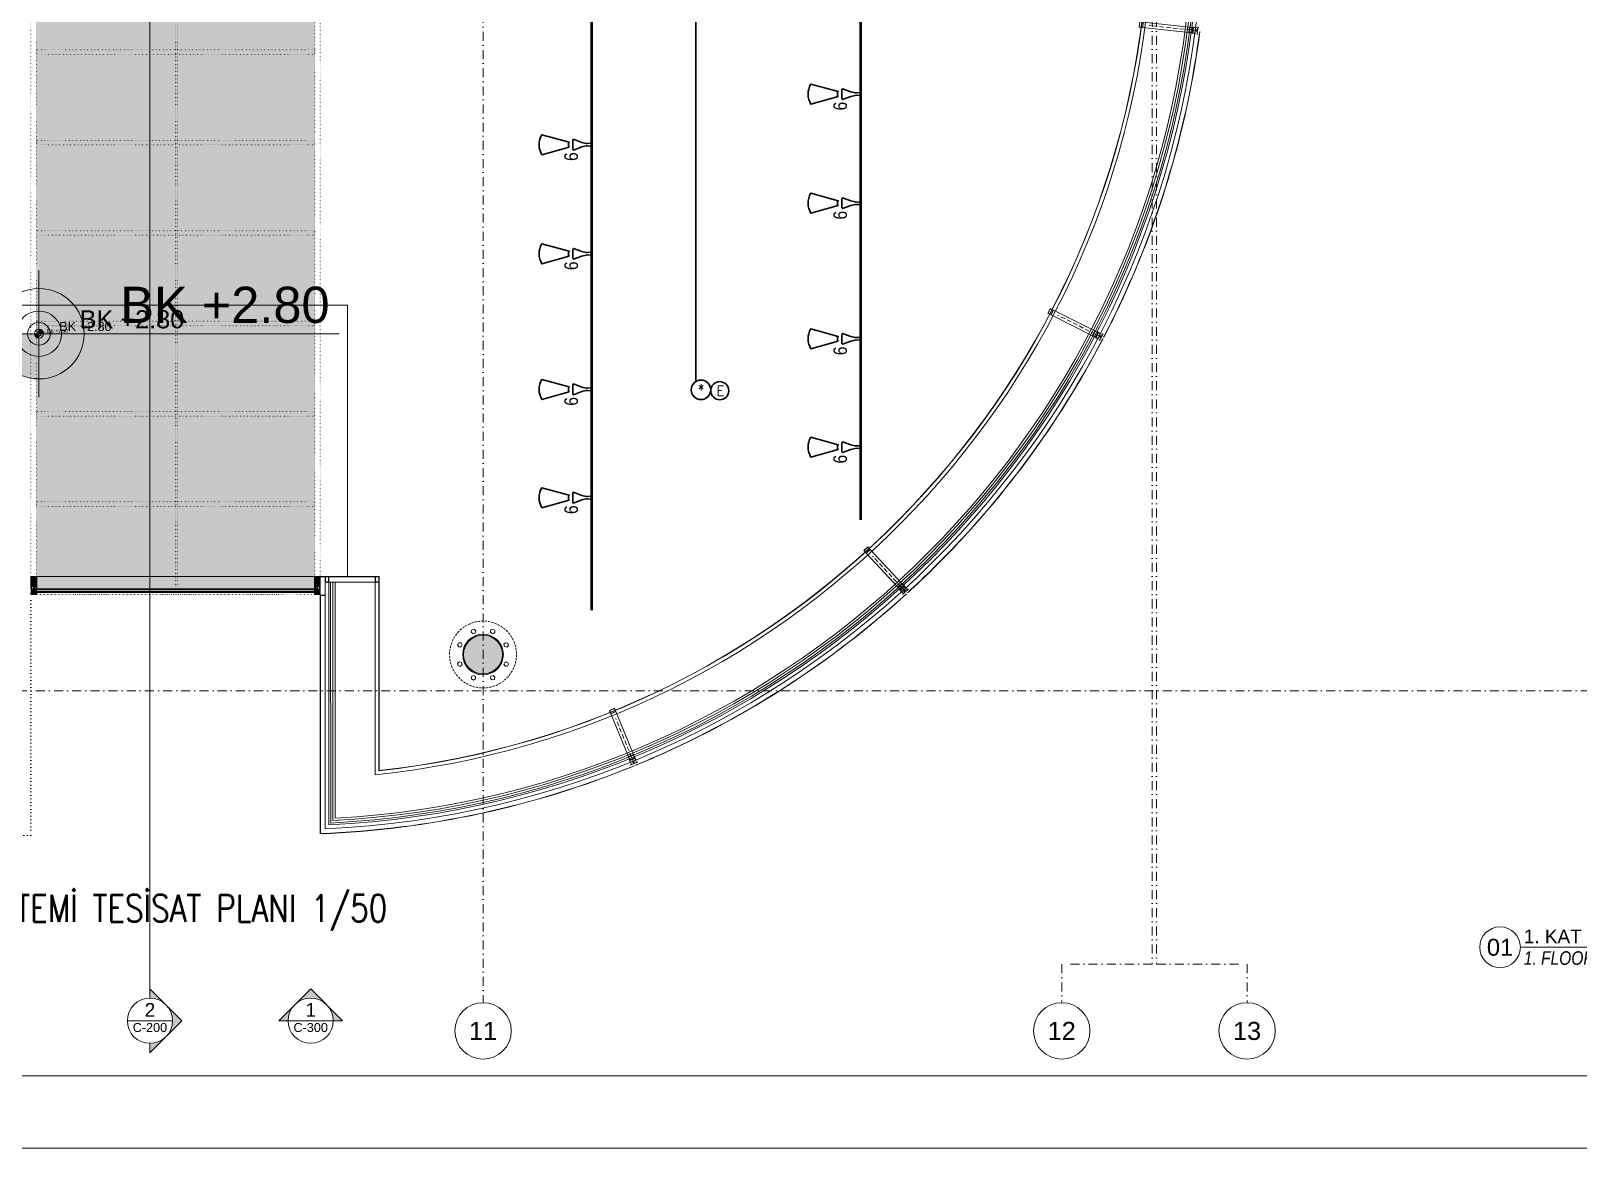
# Model space of a CAD drawing. Extents: x -9058 to 11890, y 0 to 7444.
# Drawn here: x 8615 to 10326, y 0 to 1236 of the extents above; entities that cross this region are included whole.
import ezdxf
from ezdxf.enums import TextEntityAlignment as Align

# ---------------------------------------------------------------- set-up
doc = ezdxf.new("R2010")
doc.units = 0
doc.header["$LTSCALE"] = 10
doc.header["$MEASUREMENT"] = 0
doc.header["$PDMODE"] = 1
for name, pattern in [('DASHDOT', [1, 0.5, -0.25, 0, -0.25]), ('DOT2', [0.125, 0, -0.125]), ('HIDDEN', [0.375, 0.25, -0.125])]:
    doc.linetypes.add(name, pattern=pattern)
doc.layers.get('0').update_dxf_attribs({"color": 9, "lineweight": 9})
for name, color, linetype, lineweight in [('03S', 255, 'Continuous', 9), ('06C', 9, 'Continuous', 9), ('06D', 9, 'Continuous', 9), ('09', 9, 'Continuous', 9), ('10', 9, 'Continuous', 9), ('12', 9, 'Continuous', 9), ('14', 9, 'Continuous', 9), ('15', 9, 'Continuous', 9), ('20', 9, 'DOT2', 9), ('21', 9, 'Continuous', 9), ('21 @ 1 (1)', 9, 'Continuous', 9), ('21 @ 10 (1)', 9, 'Continuous', 9), ('21 @ 10 (2)', 9, 'Continuous', 9), ('21 @ 2 (1)', 9, 'Continuous', 9), ('21 @ 20', 9, 'Continuous', 9), ('21 @ 5 (1)', 9, 'Continuous', 9), ('21 @ 5 (2)', 9, 'Continuous', 9), ('21_mahal200', 9, 'Continuous', 9), ('24', 9, 'DASHDOT', 9), ('30H-Mimari', 9, 'DOT2', 9), ('33', 9, 'BATTING', 9), ('40A', 9, 'Continuous', 9), ('E-1x26W PL DOWNLIGHT ARMATÜR (GÖMME) (KİTLİ)', 7, 'Continuous', 30), ('E-ACİL AYDINLATMA KİTİ', 7, 'Continuous', 30), ('E-Aydınlatma', 4, 'Continuous', 30), ('E-KABLO', 7, 'Continuous', 30), ('E-YAZI', 7, 'Continuous', 30)]:
    doc.layers.add(name, color=color, linetype=linetype, lineweight=lineweight)
doc.styles.add('$0$Arial', font='arial.ttf', dxfattribs={"height": 2.5})
doc.styles.add('$1$Arial', font='arial.ttf', dxfattribs={"height": 2.5})
doc.styles.add('Arial', font='arial.ttf', dxfattribs={"height": 2.5})
doc.styles.add('E-YAZI', font='txttw.shx')
doc.styles.add('MuuM_TEXT-ITALIC', font='ARIALNI.TTF')
doc.styles.add('MuuM_TEXT-STANDART', font='ARIALN.TTF')
doc.linetypes.add('BATTING', pattern='A,0.0001,-0.1,[134,ltypeshp.shx,S=0.1,R=0,X=-0.1,Y=0],-0.2,[134,ltypeshp.shx,S=0.1,R=180,X=0.1,Y=0],-0.1', length=0.4001)

# ---------------------------------------------------------------- blocks, each defined once
blk = doc.blocks.new('p-prs-kolon-02')
h = blk.add_hatch(color=255)
h.dxf.hatch_style = 1
edge = h.paths.add_edge_path()
edge.add_arc((0, 0), 22.5, 0, 360)
for radius in [22.5, 21.5]:
    blk.add_circle((0, 0), radius)
at = {"layer": '20', "linetype": 'HIDDEN'}
for points in [[(-12.5, 27.5), (-9.9, 28.1), (-8.1, 26.3), (-8.8, 23.8), (-11.3, 23.1), (-13.1, 25), (-12.5, 27.5)], [(10.6, 28.2), (12.9, 26.9), (12.9, 24.3), (10.6, 23), (8.4, 24.3), (8.4, 26.9), (10.6, 28.2)], [(-28.2, 10.6), (-26.9, 12.9), (-24.3, 12.9), (-23, 10.6), (-24.3, 8.4), (-26.9, 8.4), (-28.2, 10.6)], [(27.5, 12.5), (28.1, 9.9), (26.3, 8.1), (23.8, 8.8), (23.1, 11.3), (25, 13.1), (27.5, 12.5)], [(-27.5, -12.5), (-28.1, -9.9), (-26.3, -8.1), (-23.8, -8.8), (-23.1, -11.3), (-25, -13.1), (-27.5, -12.5)], [(28.2, -10.6), (26.9, -12.9), (24.3, -12.9), (23, -10.6), (24.3, -8.4), (26.9, -8.4), (28.2, -10.6)], [(-10.6, -28.2), (-12.9, -26.9), (-12.9, -24.3), (-10.6, -23), (-8.4, -24.3), (-8.4, -26.9), (-10.6, -28.2)], [(12.5, -27.5), (9.9, -28.1), (8.1, -26.3), (8.8, -23.8), (11.3, -23.1), (13.1, -25), (12.5, -27.5)]]:
    blk.add_lwpolyline(points, dxfattribs=at)
blk.add_circle((0, 0), 37, dxfattribs=at)
blk = doc.blocks.new('$0$0_aks')
at = {"linetype": 'Continuous'}
blk.add_circle((0, 0), 3.12, dxfattribs=at)
at = {"style": '$1$Arial'}
blk.add_attdef('AKS', text='', height=2.5, dxfattribs=at).set_placement((0, 0), align=Align.MIDDLE_CENTER)
blk = doc.blocks.new('0_drawinglabel')
blk.add_lwpolyline([(3, 0), (46.46, 0)])
blk.add_circle((0, 0), 3)
at = {"style": 'Arial'}
blk.add_attdef('CIZIMADI', text='', height=2, dxfattribs=at).set_placement((3.5, 0), align=Align.BOTTOM_LEFT)
blk.add_attdef('OLCEK', text='', height=2, dxfattribs=at).set_placement((46.46, 0), align=Align.BOTTOM_RIGHT)
blk.add_attdef('CIZIMNO', text='', height=2.5, dxfattribs=at).set_placement((0, 0), align=Align.MIDDLE)
at = {"style": 'MuuM_TEXT-ITALIC'}
blk.add_attdef('DRAWINGNAME', text='', height=2, dxfattribs=at).set_placement((3.5, -0.59), align=Align.TOP_LEFT)
blk.add_attdef('SCALE', text='', height=2, dxfattribs=at).set_placement((46.46, -0.59), align=Align.TOP_RIGHT)
blk = doc.blocks.new('$0$0_exteriorelevation2')
h = blk.add_hatch(color=256)
edge = h.paths.add_edge_path()
edge.add_arc((0, 0), 5, 45, 90)
edge.add_line((0, 5), (0, 7.07))
edge.add_line((0, 7.07), (3.54, 3.54))
edge = h.paths.add_edge_path()
edge.add_line((0, -5), (0, -7.07))
edge.add_line((0, -7.07), (3.54, -3.54))
edge.add_arc((0, 0), 5, 270, 315, ccw=False)
h.paths.add_polyline_path([(3.79, 3.28), (7.07, 0), (3.54, -3.54), (3.77, -3.29), (3.92, -3.11), (4.03, -2.96), (4.19, -2.73), (4.41, -2.36), (4.51, -2.15), (4.59, -1.99), (4.66, -1.81), (4.75, -1.55), (4.83, -1.3), (4.89, -1.03), (4.93, -0.84), (4.97, -0.5), (5, -0.18), (5, 0.07), (4.99, 0.36), (4.96, 0.6), (4.91, 0.94), (4.86, 1.16), (4.82, 1.32), (4.77, 1.51), (4.69, 1.75), (4.58, 2), (4.47, 2.25), (4.36, 2.45), (4.26, 2.62), (4.13, 2.82), (3.97, 3.03), (3.84, 3.2), (3.69, 3.37), (3.55, 3.52)])
for points in [[(0, -7.07), (7.07, 0), (0, 7.07), (0, 5)], [(0, -7.07), (7.07, 0), (0, 7.07), (0, 5)], [(-5, 0), (5, 0)], [(0, -5), (0, -7.07)], [(0, -5), (0, -7.07)]]:
    blk.add_lwpolyline(points)
blk.add_circle((0, 0), 5)
at = {"style": '$0$Arial'}
blk.add_attdef('KESITADI', text='', height=3, dxfattribs=at).set_placement((0, 0), align=Align.BOTTOM_CENTER)
blk.add_attdef('PAFTAADI', text='', height=2, dxfattribs=at).set_placement((0, -0.5), align=Align.TOP_CENTER)
blk = doc.blocks.new('0a_elevationtarget-p')
h = blk.add_hatch(color=256)
h.paths.add_polyline_path([(2.5, 0, 0.414214), (0, 2.5), (0, 0)])
h.paths.add_polyline_path([(0, 0), (-2.5, 0, 0.414214), (0, -2.5)])
blk.add_line((0, -3.5), (0, 3.5))
blk.add_lwpolyline([(16.605, 0), (-4, 0)])
blk.add_circle((0, 0), 2.5)
at = {"layer": '40A'}
blk.add_lwpolyline([(-2.5, 0), (2.5, 0)], dxfattribs=at)
at = {"style": 'Arial'}
blk.add_attdef('BITMISKOT', text='', height=2, dxfattribs=at).set_placement((4.5, 0), align=Align.BOTTOM_LEFT)
blk.add_attdef('KABAKOT', text='', height=2, dxfattribs=at).set_placement((4.5, -0.592), align=Align.TOP_LEFT)
blk = doc.blocks.new('*U652')
at = {"layer": '21 @ 1 (1)'}
ref = blk.add_blockref('0a_elevationtarget-p', (8623.9, 900.7), dxfattribs=at)
ref.add_attrib('BITMISKOT', 'BK +2.80', dxfattribs={"layer": '0', "height": 2, "style": 'Arial'}).set_placement((8628.4, 900.7), align=Align.BOTTOM_LEFT)
at = {"layer": '21 @ 10 (1)'}
ref = blk.add_blockref('0a_elevationtarget-p', (8623.9, 900.7), dxfattribs=dict(at, xscale=10, yscale=10, zscale=10))
ref.add_attrib('BITMISKOT', 'BK +2.80', dxfattribs={"layer": '0', "height": 20, "style": 'Arial'}).set_placement((8668.9, 900.7), align=Align.BOTTOM_LEFT)
at = {"layer": '21 @ 10 (2)'}
ref = blk.add_blockref('0a_elevationtarget-p', (8623.9, 900.7), dxfattribs=dict(at, xscale=10, yscale=10, zscale=10))
ref.add_attrib('BITMISKOT', 'BK +2.80', dxfattribs={"layer": '0', "height": 20, "style": 'Arial'}).set_placement((8668.9, 900.7), align=Align.BOTTOM_LEFT)
at = {"layer": '21 @ 2 (1)'}
ref = blk.add_blockref('0a_elevationtarget-p', (8623.9, 900.7), dxfattribs=dict(at, xscale=2, yscale=2, zscale=2))
ref.add_attrib('BITMISKOT', 'BK +2.80', dxfattribs={"layer": '0', "height": 4, "style": 'Arial'}).set_placement((8632.9, 900.7), align=Align.BOTTOM_LEFT)
at = {"layer": '21 @ 20'}
ref = blk.add_blockref('0a_elevationtarget-p', (8623.9, 900.7), dxfattribs=dict(at, xscale=20, yscale=20, zscale=20))
ref.add_attrib('BITMISKOT', 'BK +2.80', dxfattribs={"layer": '0', "height": 40, "style": 'Arial'}).set_placement((8713.9, 900.7), align=Align.BOTTOM_LEFT)
at = {"layer": '21 @ 5 (1)'}
ref = blk.add_blockref('0a_elevationtarget-p', (8623.9, 900.7), dxfattribs=dict(at, xscale=5, yscale=5, zscale=5))
ref.add_attrib('BITMISKOT', 'BK +2.80', dxfattribs={"layer": '0', "height": 10, "style": 'Arial'}).set_placement((8646.4, 900.7), align=Align.BOTTOM_LEFT)
at = {"layer": '21 @ 5 (2)'}
ref = blk.add_blockref('0a_elevationtarget-p', (8623.9, 900.7), dxfattribs=dict(at, xscale=5, yscale=5, zscale=5))
ref.add_attrib('BITMISKOT', 'BK +2.80', dxfattribs={"layer": '0', "height": 10, "style": 'Arial'}).set_placement((8646.4, 900.7), align=Align.BOTTOM_LEFT)
blk = doc.blocks.new('p-dog-profil_kapali')
at = {"layer": '03S'}
h = blk.add_hatch(color=256, dxfattribs=at)
h.dxf.hatch_style = 1
h.paths.add_polyline_path([(-3.2, 0), (3.2, 0), (3.2, -13.5), (2.2, -13.5), (2.2, -10.5), (1.5, -10.5), (0.5, -11.5), (0.5, -13.5), (1, -13.5), (1, -14.5), (3, -14.5), (3, -16.5), (1, -16.5), (1, -18.5), (1.8, -18.5), (1.8, -17.5), (3.2, -17.5), (3.2, -20), (-3.2, -20), (-3.2, -17.5), (-1.8, -17.5), (-1.8, -18.5), (-1, -18.5), (-1, -16.5), (-3, -16.5), (-3, -14.5), (-1, -14.5), (-1, -13.5), (-0.5, -13.5), (-0.5, -11.5), (-1.5, -10.5), (-2.3, -10.5), (-2.3, -13.5), (-3.2, -13.5)])
for p in [(3, -15.2), (3, -15.8)]:
    blk.add_point(p)
at = {"layer": '10'}
for points in [[(3.2, -10.5), (-3.2, -10.5), (-3.2, 0), (3.2, 0)], [(-1, -13.5), (1, -13.5), (1, -18.5), (-1, -18.5)], [(3.2, -20), (-3.2, -20), (-3.2, -18.5), (3.2, -18.5)]]:
    blk.add_lwpolyline(points, close=True, dxfattribs=at)
for points in [[(-3.3, -10.5), (-2.3, -10.5), (-2.3, -13.5), (-3.2, -13.5)], [(-3.2, -8), (-3.2, -8), (-1.8, -8), (-1.8, -10.5)], [(-3.2, -10.5), (-3.2, -10.5), (3.2, -10.5)], [(-3.2, -13.5), (-3.2, -10.5)], [(-1, -14.5), (-1, -14.5), (-3, -14.5), (-3, -16.5), (-1, -16.5)], [(1.8, -10), (-1.8, -10)], [(-0.5, -17.5), (-0.5, -17.5), (-0.5, -11.5), (-1.5, -10.5), (-1.5, -10.5)], [(1.5, -10.5), (1.5, -10.5), (0.5, -11.5), (0.5, -17.5)], [(1, -14.5), (1, -14.5), (3, -14.5), (3, -16.5), (1, -16.5)], [(3.2, -8), (3.2, -8), (1.8, -8), (1.8, -10.5)], [(3.2, -10.5), (2.2, -10.5), (2.2, -13.5), (3.2, -13.5), (3.2, -10.5)], [(-3.2, -18.5), (-3.2, -17.5), (-1.8, -17.5), (-1.8, -18.5)], [(1, -18.5), (1, -17.5), (-1, -17.5), (-1, -18.5)], [(1.8, -18.5), (1.8, -17.5), (3.2, -17.5), (3.2, -18.5)]]:
    blk.add_lwpolyline(points, dxfattribs=at)
blk = doc.blocks.new('PR')
at = {"layer": '10'}
blk.add_hatch(color=256, dxfattribs=at).paths.add_polyline_path([(9909.7, 1968.8), (9910.1, 1968.8), (9910.1, 1971.3), (9909.7, 1971.3)])
at = {"layer": '06D'}
for points in [[(9905.6, 1973.4), (9854.3, 1973.4)], [(9905.6, 1967.4), (9854.3, 1967.4)]]:
    blk.add_lwpolyline(points, dxfattribs=at)
at = {"layer": '10'}
for points in [[(9854.3, 1973.4), (9850.3, 1973.4), (9850.3, 1967.4), (9854.3, 1967.4), (9854.3, 1973.4)], [(9854.3, 1973.4), (9850.3, 1973.4), (9850.3, 1967.4), (9854.3, 1967.4), (9854.3, 1973.4)], [(9909.6, 1973.4), (9905.6, 1973.4), (9905.6, 1967.4), (9909.6, 1967.4), (9909.6, 1973.4)], [(9909.6, 1973.4), (9905.6, 1973.4), (9905.6, 1967.4), (9909.6, 1967.4), (9909.6, 1973.4)], [(9907.8, 1967.1), (9909.8, 1967.1), (9909.8, 1973.6), (9911.7, 1973.6)], [(9911.7, 1967.1), (9909.8, 1967.1), (9909.8, 1973.6), (9907.8, 1973.6)], [(9913.9, 1973.3), (9910.2, 1973.3), (9910.2, 1967.4), (9913.9, 1967.4)], [(9913.9, 1967.4), (9910.2, 1967.4), (9910.2, 1973.3), (9913.9, 1973.3)], [(9914.9, 1974.7), (9914.9, 1971.3), (9912.3, 1971.3), (9912.3, 1971.1), (9915.1, 1971.1), (9915.1, 1974.7)], [(9915.1, 1965.8), (9915.1, 1969.7), (9912.3, 1969.7), (9912.3, 1969.5), (9914.9, 1969.5), (9914.9, 1965.8)]]:
    blk.add_lwpolyline(points, dxfattribs=at)
for points in [[(9854.1, 1973.2), (9850.5, 1973.2), (9850.5, 1967.6), (9854.1, 1967.6)], [(9854.1, 1973.2), (9850.5, 1973.2), (9850.5, 1967.6), (9854.1, 1967.6)], [(9909.4, 1973.2), (9905.8, 1973.2), (9905.8, 1967.6), (9909.4, 1967.6)], [(9909.4, 1973.2), (9905.8, 1973.2), (9905.8, 1967.6), (9909.4, 1967.6)], [(9909.7, 1968.8), (9910.1, 1968.8), (9910.1, 1971.3), (9909.7, 1971.3)]]:
    blk.add_lwpolyline(points, close=True, dxfattribs=at)
at = {"layer": '20', "linetype": 'HIDDEN', "ltscale": 2}
blk.add_lwpolyline([(9915.1, 1970.4), (9861.3, 1970.4)], dxfattribs=at)
blk = doc.blocks.new('0_exteriorelevation1')
h = blk.add_hatch(color=256)
h.paths.add_polyline_path([(7.07, 0), (0, 7.07), (-7.07, 0)])
h.paths.add_polyline_path([(5, 0, 1), (-5, 0)], flags=17)
blk.add_lwpolyline([(7.07, 0), (0, 7.07), (-7.07, 0), (7.07, 0)])
blk.add_lwpolyline([(7.07, 0), (0, 7.07), (-7.07, 0), (7.07, 0)])
blk.add_circle((0, 0), 5)
at = {"style": 'Arial'}
blk.add_attdef('KESITADI', text='', height=3, dxfattribs=at).set_placement((0, 0), align=Align.BOTTOM_CENTER)
blk.add_attdef('PAFTAADI', text='', height=2, dxfattribs=at).set_placement((0, -0.5), align=Align.TOP_CENTER)
blk = doc.blocks.new('p-cam ısıklık')
at = {"layer": '09'}
h = blk.add_hatch(dxfattribs=at)
h.set_pattern_fill('DOTS', color=256, scale=5)
h.set_pattern_definition([(0, (-3005.0576, -612.123), (3.96875, 7.9375), [0, -7.9375])])
h.paths.add_polyline_path([(-6, 6), (-6, 1494), (-314, 1494), (-314, 6)])
for points in [[(-320, 0), (-320, 1500), (0, 1500), (0, 0)], [(-314, 6), (-314, 1494), (-6, 1494), (-6, 6)], [(-6, 1397.5), (-314, 1397.5), (-314, 1402.5), (-6, 1402.5)], [(-6, 1297.5), (-314, 1297.5), (-314, 1302.5), (-6, 1302.5)], [(-6, 1197.5), (-314, 1197.5), (-314, 1202.5), (-6, 1202.5)], [(-6, 1097.5), (-314, 1097.5), (-314, 1102.5), (-6, 1102.5)], [(-6, 997.5), (-314, 997.5), (-314, 1002.5), (-6, 1002.5)], [(-6, 897.5), (-314, 897.5), (-314, 902.5), (-6, 902.5)], [(-6, 797.5), (-314, 797.5), (-314, 802.5), (-6, 802.5)], [(-6, 697.5), (-314, 697.5), (-314, 702.5), (-6, 702.5)], [(-6, 597.5), (-314, 597.5), (-314, 602.5), (-6, 602.5)], [(-6, 497.5), (-314, 497.5), (-314, 502.5), (-6, 502.5)], [(-6, 397.5), (-314, 397.5), (-314, 402.5), (-6, 402.5)], [(-6, 297.5), (-314, 297.5), (-314, 302.5), (-6, 302.5)], [(-6, 197.5), (-314, 197.5), (-314, 202.5), (-6, 202.5)], [(-6, 97.5), (-314, 97.5), (-314, 102.5), (-6, 102.5)]]:
    blk.add_lwpolyline(points, close=True)
for points in [[(-160.1, 6), (-160.3, 1498.5)], [(-158.1, 6), (-158.3, 1498.5)]]:
    blk.add_lwpolyline(points)
blk = doc.blocks.new('0_spotlight')
for points in [[(-1.5, 0), (-1.6, -0.3), (-1.3, -4.5), (-1.4, -6), (-2.5, -10.6), (-6, -20), (-5.1, -20.8), (5.1, -20.8), (6, -20), (2.5, -10.6), (1.4, -6), (1.3, -4.5), (1.6, -0.3), (1.5, 0), (-1.5, 0)], [(-1.6, -0.5), (-1.6, -0.5)]]:
    blk.add_lwpolyline(points)
blk.add_lwpolyline([(2.7, -24.8, -0.312731), (-2.7, -24.7), (-11, -55, 0.279029), (11.2, -54.8), (2.7, -24.8, -0.312731)], format="xyb", close=True)
at = {"style": 'MuuM_TEXT-STANDART'}
blk.add_attdef('AYDINLATMA', (8.6, -15), '', height=15, dxfattribs=at)
blk = doc.blocks.new('E-1x26W PL DOWNLIGHT ARMATÜR (GÖMME) (KİTLİ)')
at = {"layer": 'E-1x26W PL DOWNLIGHT ARMATÜR (GÖMME) (KİTLİ)', "color": 4}
blk.add_ellipse((0, 0), major_axis=(-10.8, 0), ratio=1, start_param=3.1418, end_param=9.424985, dxfattribs=at)
at = {"layer": 'E-1x26W PL DOWNLIGHT ARMATÜR (GÖMME) (KİTLİ)', "color": 7, "style": 'E-YAZI', "width": 0.8}
blk.add_text('*', height=12.5, dxfattribs=at).set_placement((-3.1, -6.1))
blk = doc.blocks.new('100_ACİL AYDINLATMA KİTİ')
at = {"layer": 'E-ACİL AYDINLATMA KİTİ', "color": 3}
blk.add_circle((0, 0), 1.25, dxfattribs=at)
at = {"layer": 'E-ACİL AYDINLATMA KİTİ', "color": 3, "style": 'E-YAZI'}
blk.add_text('E', height=1.34, dxfattribs=at).set_placement((-0.45, -0.69))

msp = doc.modelspace()

# ---------------------------------------------------------------- hatches: boundary and pattern name
at = {"layer": '10'}
msp.add_hatch(color=256, dxfattribs=at).paths.add_polyline_path([(8934.85, 630.52), (8934.4, 630.52), (8934.4, 628.01), (8934.85, 628.01)])

# ---------------------------------------------------------------- linework, layer by layer
msp.add_line((8935.06, 631.92), (8935.06, 632.12))
at = {"layer": '06C'}
msp.add_lwpolyline([(8928.56, 632.12), (8621.06, 632.12)], dxfattribs=at)
at = {"layer": '06D'}
for p, q in [((8934.87, 625.92), (8935.05, 625.92)), ((8995.85, 625.92), (8944.47, 625.92))]:
    msp.add_line(p, q, dxfattribs=at)
for points in [[(8940.47, 625.92), (8940.56, 353.25, 0.3865428), (9909.65, 1314.28)], [(8944.47, 625.92), (8944.55, 357.44, 0.3853043), (9905.64, 1314.3)], [(8995.85, 631.92), (8995.92, 412.85, 0.3688386), (9854.26, 1315.64, 0.3688386)]]:
    msp.add_lwpolyline(points, format="xyb", dxfattribs=at)
msp.add_lwpolyline([(8965.06, 632.12), (8965.06, 932.12), (8585.06, 932.12), (8585.06, 632.12)], dxfattribs=at)
at = {"layer": '10'}
for p, q in [((8934.85, 630.52), (8934.4, 630.52)), ((8934.4, 630.52), (8934.4, 628.01)), ((8934.4, 628.01), (8934.85, 628.01)), ((8934.85, 628.01), (8934.85, 630.52)), ((8935.06, 632.12), (9000.06, 632.12)), ((8935.06, 631.92), (8935.06, 625.92)), ((8944.47, 631.92), (8940.47, 631.92)), ((8944.27, 631.72), (8940.67, 631.72)), ((8940.67, 631.72), (8940.67, 626.12)), ((8940.67, 626.12), (8944.27, 626.12)), ((8944.27, 626.12), (8944.27, 631.72)), ((8999.85, 631.92), (8995.85, 631.92)), ((8995.85, 631.92), (8995.85, 625.92)), ((8995.85, 625.92), (8999.85, 625.92)), ((8999.65, 631.72), (8996.05, 631.72)), ((8996.05, 631.72), (8996.05, 626.12)), ((8996.05, 626.12), (8999.65, 626.12)), ((8999.65, 626.12), (8999.65, 631.72)), ((8999.85, 625.92), (8999.85, 631.92))]:
    msp.add_line(p, q, dxfattribs=at)
at = {"layer": '10', "linetype": 'Continuous'}
for p, q in [((8935.06, 631.92), (8995.85, 631.92)), ((8940.47, 611.55), (8935.06, 611.55)), ((8940.47, 611.35), (8935.26, 611.35))]:
    msp.add_line(p, q, dxfattribs=at)
for points in [[(8999.85, 631.92), (8999.92, 417.3, 0.3675194), (9850.26, 1315.86)], [(9826.02, 947.55), (9826.02, 947.55, 0.0736336), (9907.65, 1234.93, 0.0731862)], [(9826.87, 948.94), (9826.29, 947.65, 0.0735852), (9907.85, 1234.91, 0.0732365)], [(9801.39, 896.75, 0.013892), (9826.02, 947.55)], [(9801.48, 896.48, 0.0139405), (9826.29, 947.65)], [(9614.72, 642.97), (9613.44, 641.7, 0.0776944), (9800.55, 895.13, 0.0772961)], [(9614.72, 642.69), (9613.72, 641.69, 0.0776294), (9800.84, 895.21, 0.0773461)], [(9584.59, 614, 0.0098515), (9613.72, 641.69)], [(9584.6, 614.28, 0.0097536), (9613.44, 641.7)], [(8935.06, 611.55), (8935.06, 347.61, 0.0878001), (9282.51, 422.77, 0.0878001)], [(8935.26, 611.35), (8935.26, 347.81, 0.0877488), (9282.43, 422.95, 0.0877488)], [(9307.09, 433.42), (9305.42, 432.69, 0.0817474), (9583.26, 613.06, 0.0812995)], [(9306.98, 433.15), (9305.69, 432.58, 0.0817477), (9583.55, 613.05, 0.0813986)], [(9283.74, 423.49, 0.0057739), (9305.42, 432.69)], [(9283.82, 423.3, 0.0058231), (9305.69, 432.58)]]:
    msp.add_lwpolyline(points, format="xyb", dxfattribs=at)
at = {"layer": '10'}
msp.add_lwpolyline([(9000.06, 632.12), (9000.12, 417.52, 0.3674516), (9850.06, 1315.86)], format="xyb", dxfattribs=at)
msp.add_lwpolyline([(8944.47, 631.92), (8944.47, 625.92), (8940.47, 625.92), (8940.47, 631.92)], dxfattribs=at)
at = {"layer": '12'}
for points in [[(8944.47, 625.92), (8944.55, 357.44, 0.3853043), (9905.64, 1314.3), (9905.64, 2301.89), (9854.26, 2301.89)], [(8946.47, 625.92), (8946.55, 359.54, 0.3846926), (9903.64, 1314.36), (9903.64, 2299.89), (9854.26, 2299.89)]]:
    msp.add_lwpolyline(points, format="xyb", dxfattribs=at)
at = {"layer": '14'}
msp.add_lwpolyline([(8951.47, 625.93), (8951.55, 364.81, 0.3831537), (9898.64, 1314.49), (9898.64, 2294.89), (9854.26, 2294.89)], format="xyb", dxfattribs=at)
at = {"layer": '15'}
for points in [[(8930.81, 618.62), (8618.81, 618.62)], [(8930.81, 618.12), (8618.81, 618.12)], [(8930.45, 617.62), (8618.81, 617.62)], [(8930.45, 615.62), (8618.81, 615.62)], [(8930.81, 615.12), (8618.81, 615.12)], [(8930.81, 614.62), (8618.81, 614.62)]]:
    msp.add_lwpolyline(points, dxfattribs=at)
at = {"layer": '20', "ltscale": 3}
msp.add_lwpolyline([(8615.06, 605.62), (8615.06, 345.87), (7635.06, 345.87), (7635.06, 2308.92), (7675.06, 2308.92)], dxfattribs=at)
at = {"layer": '21'}
msp.add_lwpolyline([(8746.67, 165.86), (8746.67, 2447.69), (8641.28, 2447.69), (8641.28, 4020.46)], dxfattribs=at)
at = {"layer": '24', "ltscale": 2}
for points in [[(9115.06, 4008.37), (9115.06, 160.84)], [(9855.06, 2395.87), (9855.06, 203.37), (9755.06, 203.37), (9755.06, 160.84)], [(9860.06, 2395.87), (9860.06, 203.37), (9960.06, 203.37), (9960.06, 160.84)], [(7012.53, 505.87), (10535.06, 505.87)]]:
    msp.add_lwpolyline(points, dxfattribs=at)
at = {"layer": '30H-Mimari'}
msp.add_lwpolyline([(8619.97, 612.12), (8619.97, 612.12), (8895.06, 612.12)], dxfattribs=at)
at = {"layer": '33', "ltscale": 0.25}
msp.add_lwpolyline([(8948.97, 625.92), (8949.05, 362.17, 0.3839249), (9901.14, 1314.42), (9901.14, 2297.39), (9854.26, 2297.39)], format="xyb", dxfattribs=at)
at = {"layer": '40A'}
for points in [[(11890, 4205), (5945, 4205), (5945, 0), (11890, 0)], [(11350.06, 80), (6025, 80), (6025, 4125), (11350.06, 4125)]]:
    msp.add_lwpolyline(points, close=True, dxfattribs=at)
at = {"layer": 'E-Aydınlatma', "const_width": 3}
for points in [[(9235.06, 594.85), (9235.06, 2094.85)], [(9532.57, 694.85), (9532.56, 2094.85)]]:
    msp.add_lwpolyline(points, dxfattribs=at)
at = {"layer": 'E-KABLO', "color": 5}
msp.add_line((9350.51, 1482.69), (9350.51, 848.98), dxfattribs=at)

# ---------------------------------------------------------------- block references
for p, rotation in [((-165.67, 361.37), 353.7228447461329), ((54.25, 3586.26), 333.3318380100962), ((1396.38, 6546.67), 312.83411645534), ((3699.97, 8853.25), 292.2786713041889)]:
    msp.add_blockref('PR', p, dxfattribs=dict(rotation=rotation))
at = {"extrusion": (0, 0, -1), "zscale": -1}
for p in [(-8618.31, 632.12), (-8931.81, 632.12)]:
    msp.add_blockref('p-dog-profil_kapali', p, dxfattribs=at)
at = {"layer": '10'}
msp.add_blockref('p-prs-kolon-02', (9115.06, 545.87), dxfattribs=at)
at = {"layer": '20'}
msp.add_blockref('p-cam ısıklık', (8935.06, 612.12), dxfattribs=at)
at = {"layer": '21', "color": 6}
msp.add_blockref('*U652', (0, 0), dxfattribs=at)
at = {"layer": '21', "xscale": 5, "yscale": 5, "zscale": 5}
for name, p, values in [('$0$0_exteriorelevation2', (8746.67, 140.86), {'KESITADI': '2', 'PAFTAADI': 'C-200'}), ('0_exteriorelevation1', (8924.44, 140.86), {'KESITADI': '1', 'PAFTAADI': 'C-300'})]:
    msp.add_blockref(name, p, dxfattribs=at).add_auto_attribs(values)
at = {"layer": '21_mahal200', "xscale": 7.5, "yscale": 7.5, "zscale": 7.5}
msp.add_blockref('0_drawinglabel', (10239.86, 222.1), dxfattribs=at).add_auto_attribs({'CIZIMNO': '01', 'CIZIMADI': '1. KAT PLANI', 'OLCEK': '1:50', 'DRAWINGNAME': '1. FLOOR PLAN', 'SCALE': '1:50'})
at = {"layer": '24'}
ref = msp.add_blockref('$0$0_aks', (9115.06, 129.59), dxfattribs=dict(at, xscale=10, yscale=10, zscale=10))
ref.add_attrib('AKS', '11', dxfattribs={"layer": '0', "height": 20, "style": '$1$Arial'}).set_placement((9115.06, 129.59), align=Align.MIDDLE_CENTER)
ref = msp.add_blockref('$0$0_aks', (9755.06, 129.59), dxfattribs=dict(at, xscale=10, yscale=10, zscale=10))
ref.add_attrib('AKS', '12', dxfattribs={"layer": '0', "height": 20, "style": '$1$Arial'}).set_placement((9755.06, 129.59), align=Align.MIDDLE_CENTER)
ref = msp.add_blockref('$0$0_aks', (9960.06, 129.59), dxfattribs=dict(at, xscale=10, yscale=10, zscale=10))
ref.add_attrib('AKS', '13', dxfattribs={"layer": '0', "height": 20, "style": '$1$Arial'}).set_placement((9960.06, 129.59), align=Align.MIDDLE_CENTER)
at = {"layer": 'E-1x26W PL DOWNLIGHT ARMATÜR (GÖMME) (KİTLİ)', "color": 6}
msp.add_blockref('E-1x26W PL DOWNLIGHT ARMATÜR (GÖMME) (KİTLİ)', (9356.09, 838.66), dxfattribs=at)
at = {"layer": 'E-ACİL AYDINLATMA KİTİ', "xscale": 8, "yscale": 8, "zscale": 8}
msp.add_blockref('100_ACİL AYDINLATMA KİTİ', (9376.9, 837.71), dxfattribs=at)
at = {"layer": 'E-Aydınlatma'}
ref = msp.add_blockref('0_spotlight', (9532.56, 1165.76), dxfattribs=dict(at, rotation=270))
ref.add_attrib('AYDINLATMA', '  6', (9517.56, 1138.15), dxfattribs={"layer": '0', "height": 15, "rotation": 90, "style": 'MuuM_TEXT-STANDART'})
ref = msp.add_blockref('0_spotlight', (9235.06, 1109.84), dxfattribs=dict(at, rotation=270))
ref.add_attrib('AYDINLATMA', '  6', (9220.05, 1082.23), dxfattribs={"layer": '0', "height": 15, "rotation": 90, "style": 'MuuM_TEXT-STANDART'})
ref = msp.add_blockref('0_spotlight', (9532.57, 1045.08), dxfattribs=dict(at, rotation=270))
ref.add_attrib('AYDINLATMA', '  6', (9517.56, 1017.47), dxfattribs={"layer": '0', "height": 15, "rotation": 90, "style": 'MuuM_TEXT-STANDART'})
ref = msp.add_blockref('0_spotlight', (9235.06, 989.16), dxfattribs=dict(at, rotation=270))
ref.add_attrib('AYDINLATMA', '  6', (9220.06, 961.55), dxfattribs={"layer": '0', "height": 15, "rotation": 90, "style": 'MuuM_TEXT-STANDART'})
ref = msp.add_blockref('0_spotlight', (9532.57, 895.08), dxfattribs=dict(at, rotation=270))
ref.add_attrib('AYDINLATMA', '  6', (9517.56, 867.47), dxfattribs={"layer": '0', "height": 15, "rotation": 90, "style": 'MuuM_TEXT-STANDART'})
ref = msp.add_blockref('0_spotlight', (9235.06, 839.16), dxfattribs=dict(at, rotation=270))
ref.add_attrib('AYDINLATMA', '  6', (9220.06, 811.55), dxfattribs={"layer": '0', "height": 15, "rotation": 90, "style": 'MuuM_TEXT-STANDART'})
ref = msp.add_blockref('0_spotlight', (9532.57, 775.28), dxfattribs=dict(at, rotation=270))
ref.add_attrib('AYDINLATMA', '  6', (9517.56, 747.67), dxfattribs={"layer": '0', "height": 15, "rotation": 90, "style": 'MuuM_TEXT-STANDART'})
ref = msp.add_blockref('0_spotlight', (9235.06, 719.36), dxfattribs=dict(at, rotation=270))
ref.add_attrib('AYDINLATMA', '  6', (9220.06, 691.75), dxfattribs={"layer": '0', "height": 15, "rotation": 90, "style": 'MuuM_TEXT-STANDART'})

# ---------------------------------------------------------------- texts
at = {"layer": 'E-YAZI', "color": 4, "style": 'E-YAZI', "width": 0.8}
msp.add_text('1. KAT TV SİSTEMİ TESİSAT PLANI 1/50', height=30, dxfattribs=at).set_placement((8376.58, 250.27))

doc.saveas('drawing.dxf')
